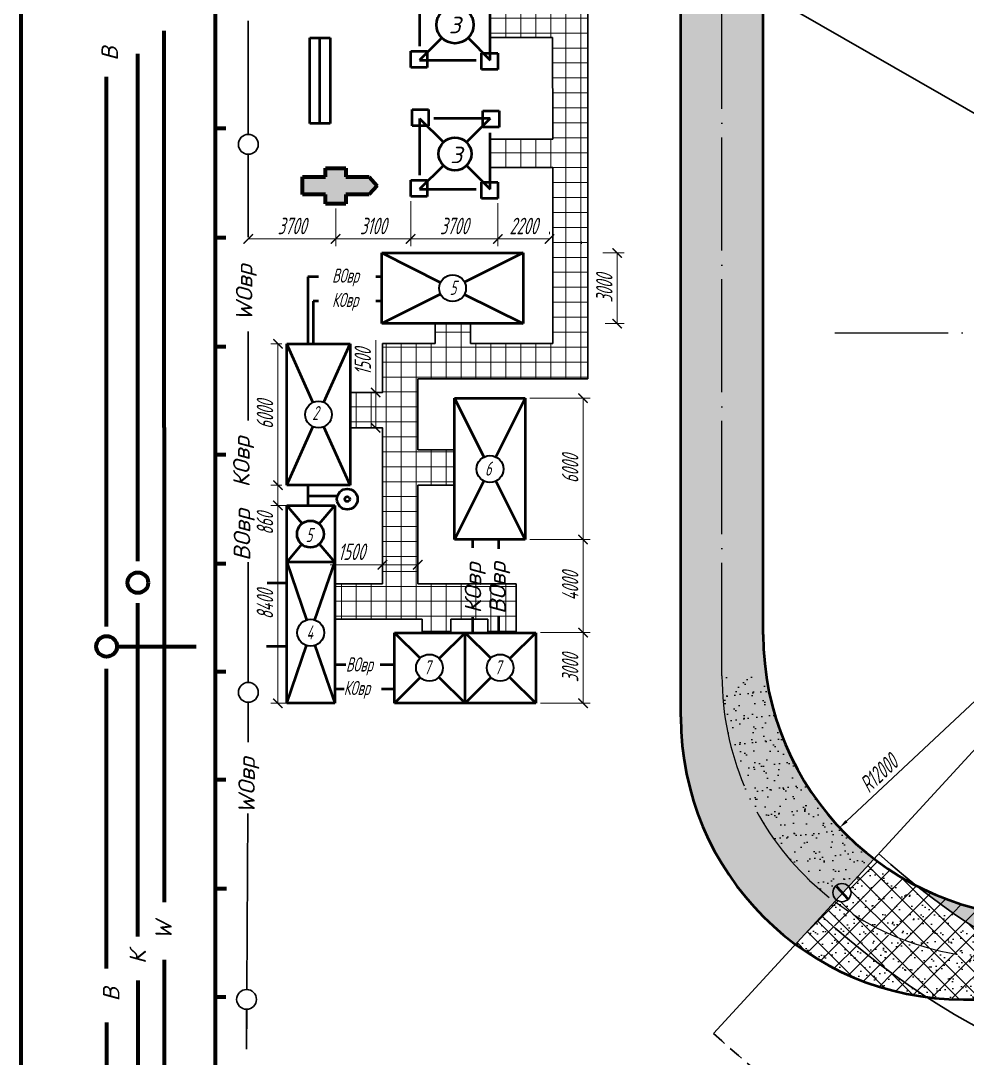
# Paper-space layout 'Layout2' of a CAD drawing. Header units: millimetres. Extents: x 15 to 830, y -5 to 579.
# Drawn here: x 14.5 to 215.4, y 201.4 to 421.7 of the extents above; entities that cross this region are included whole.
import ezdxf

# ---------------------------------------------------------------- set-up
doc = ezdxf.new("R2010")
doc.units = ezdxf.units.MM
for name, pattern in [('ACAD_ISO02W100', [15, 12, -3]), ('ACAD_ISO04W100', [30, 24, -3, 0, -3]), ('HIDDEN2', [4.7625, 3.175, -1.5875])]:
    doc.linetypes.add(name, pattern=pattern)
for name, color, linetype, lineweight in [('0.25', 7, 'Continuous', 25), ('0.25 ось', 7, 'ACAD_ISO04W100', 25), ('0.3', 7, 'Continuous', 30), ('0.35', 7, 'Continuous', 35), ('0.5', 7, 'Continuous', 50), ('0.7', 7, 'Continuous', 70), ('Основная', 7, 'Continuous', 30), ('Размеры', 7, 'Continuous', 20), ('стены', 7, 'Continuous', 70), ('штрих', 7, 'ACAD_ISO04W100', 25)]:
    doc.layers.add(name, color=color, linetype=linetype, lineweight=lineweight)
doc.layers.add('рамка', color=7, linetype='Continuous')
doc.layers.add('штриховка', color=7, linetype='Continuous')
doc.styles.add('мой', font='txt.shx', dxfattribs={"width": 0.6, "oblique": 15, "height": 3.5})
doc.dimstyles.new('1200-2.5мм', dxfattribs={"dimtxt": 2, "dimasz": 2, "dimexe": 1.5, "dimexo": 1, "dimgap": 1, "dimtad": 1, "dimdec": 0, "dimlfac": 200, "dimtxsty": 'мой', "dimblk": 'ARCHTICK', "dimcen": 6, "dimclrd": 256, "dimclre": 256, "dimclrt": 256, "dimadec": 0, "dimazin": 0, "dimtfac": 1, "dimtdec": 0, "dimtmove": 0, "dimatfit": 2, "dimfxl": 1, "dimlwd": -1, "dimlwe": -1, "dimarcsym": 0})
doc.dimstyles.new('Copy of 1200-2.5мм', dxfattribs={"dimtxt": 2, "dimasz": 2, "dimexe": 1.5, "dimexo": 1, "dimgap": 1, "dimtad": 1, "dimdec": 0, "dimlfac": 200, "dimtxsty": 'мой', "dimcen": 6, "dimclrd": 256, "dimclre": 256, "dimclrt": 256, "dimadec": 0, "dimazin": 0, "dimtfac": 1, "dimtdec": 0, "dimtmove": 0, "dimatfit": 2, "dimfxl": 1, "dimlwd": -1, "dimlwe": -1, "dimarcsym": 0})
pattern_1 = [(37.5, (35.187, 98.616), (-1.6, 48.9413), [0, -38.608, 0, -43.18, 0, -41.275]), (7.5, (35.19, 98.616), (44.952, 71.683), [0, -20.828, 0, -34.798, 0, -13.335]), (327.5, (3.945, 98.616), (79.099, 0.1437), [0, -12.7, 0, -45.72, 0, -59.69]), (317.5, (3.945, 98.616), (76.356, 22.293), [0, -6.35, 0, -29.972, 0, -34.29])]
pattern_2 = [(37.5, (866.1826, -371.1277), (-0.1280025, 3.915306), [0, -3.08864, 0, -3.4544, 0, -3.302]), (7.5, (866.1826, -371.1277), (3.596186, 5.7346), [0, -1.66624, 0, -2.78384, 0, -1.0668]), (327.5, (863.6832, -371.1277), (6.327939, 0.011497), [0, -1.016, 0, -3.6576, 0, -4.7752]), (317.5, (863.683, -371.128), (6.108452, 1.783435), [0, -0.508, 0, -2.39776, 0, -2.7432])]
pattern_3 = [(45, (866.1826, -371.1277), (-2.245064, 2.245064), [])]
pattern_4 = [(135, (866.1826, -371.1277), (-2.245064, -2.245064), [])]

# ---------------------------------------------------------------- blocks, each defined once
blk = doc.blocks.new('_ArchTick')
at = {"layer": 'Размеры', "color": 0, "lineweight": 0, "const_width": 0.15}
blk.add_lwpolyline([(-0.5, -0.5), (0.5, 0.5)], dxfattribs=at)
blk = doc.blocks.new('*D21')
at = {"layer": '0.25', "lineweight": 15}
for p, q in [((81.35, 381.83), (81.35, 373.89)), ((62.81, 376.39), (62.81, 376.89)), ((81.35, 375.39), (62.81, 375.39))]:
    blk.add_line(p, q, dxfattribs=at)
at = {"layer": 'Defpoints', "color": 0}
for p in [(81.35, 382.83), (62.81, 375.39), (62.81, 375.39)]:
    blk.add_point(p, dxfattribs=at)
at = {"layer": '0.25', "lineweight": 15, "xscale": 2, "yscale": 2, "zscale": 2, "rotation": 180}
blk.add_blockref('_ArchTick', (62.81, 375.39), dxfattribs=at)
at = {"layer": '0.25', "lineweight": 15, "xscale": 2, "yscale": 2, "zscale": 2}
blk.add_blockref('_ArchTick', (81.35, 375.39), dxfattribs=at)
at = {"layer": '0.25', "lineweight": 20, "insert": (72.08, 378.14), "char_height": 3.5, "attachment_point": 5, "style": 'мой'}
blk.add_mtext('3700', dxfattribs=at)
blk = doc.blocks.new('*D20')
at = {"layer": '0.25', "lineweight": 15}
for p, q in [((69.95, 353.11), (67.59, 353.11)), ((69.09, 323.11), (69.09, 353.11)), ((69.95, 323.11), (67.59, 323.11))]:
    blk.add_line(p, q, dxfattribs=at)
at = {"layer": 'Defpoints', "color": 0}
for p in [(69.09, 353.11), (70.95, 353.11), (70.95, 323.11)]:
    blk.add_point(p, dxfattribs=at)
at = {"layer": '0.25', "lineweight": 15, "xscale": 2, "yscale": 2, "zscale": 2}
for p, rotation in [((69.09, 353.11), 90), ((69.09, 323.11), 270)]:
    blk.add_blockref('_ArchTick', p, dxfattribs=dict(at, rotation=rotation))
at = {"layer": '0.25', "insert": (66.34, 338.11), "char_height": 3.5, "attachment_point": 5, "rotation": 90, "style": 'мой'}
blk.add_mtext('6000', dxfattribs=at)
blk = doc.blocks.new('*D19')
at = {"layer": '0.25', "lineweight": 15}
for p, q in [((69.95, 323.11), (67.59, 323.11)), ((69.09, 318.8), (69.09, 323.11)), ((69.95, 318.8), (67.59, 318.8))]:
    blk.add_line(p, q, dxfattribs=at)
at = {"layer": 'Defpoints', "color": 0}
for p in [(69.09, 323.11), (70.95, 323.11), (70.95, 318.8)]:
    blk.add_point(p, dxfattribs=at)
at = {"layer": '0.25', "lineweight": 15, "xscale": 2, "yscale": 2, "zscale": 2}
for p, rotation in [((69.09, 323.11), 90), ((69.09, 318.8), 270)]:
    blk.add_blockref('_ArchTick', p, dxfattribs=dict(at, rotation=rotation))
at = {"layer": '0.25', "insert": (66.34, 314.94), "char_height": 3.5, "attachment_point": 5, "rotation": 90, "style": 'мой'}
blk.add_mtext('860', dxfattribs=at)
blk = doc.blocks.new('*D8')
at = {"layer": '0.25', "lineweight": 15}
for p, q in [((76.84, 318.8), (67.59, 318.8)), ((69.09, 276.8), (69.09, 318.8)), ((73.7, 276.8), (67.59, 276.8))]:
    blk.add_line(p, q, dxfattribs=at)
at = {"layer": 'Defpoints', "color": 0}
for p in [(69.09, 318.8), (77.84, 318.8), (74.7, 276.8)]:
    blk.add_point(p, dxfattribs=at)
at = {"layer": '0.25', "lineweight": 15, "xscale": 2, "yscale": 2, "zscale": 2}
for p, rotation in [((69.09, 318.8), 90), ((69.09, 276.8), 270)]:
    blk.add_blockref('_ArchTick', p, dxfattribs=dict(at, rotation=rotation))
at = {"layer": '0.25', "insert": (66.34, 297.8), "char_height": 3.5, "attachment_point": 5, "rotation": 90, "style": 'мой'}
blk.add_mtext('8400', dxfattribs=at)
blk = doc.blocks.new('*D18')
at = {"layer": '0.25', "lineweight": 15}
for p, q in [((122.58, 341.59), (135.36, 341.59)), ((133.86, 311.59), (133.86, 341.59)), ((122.58, 311.59), (135.36, 311.59))]:
    blk.add_line(p, q, dxfattribs=at)
at = {"layer": 'Defpoints', "color": 0}
for p in [(121.58, 341.59), (133.86, 341.59), (121.58, 311.59)]:
    blk.add_point(p, dxfattribs=at)
at = {"layer": '0.25', "lineweight": 15, "xscale": 2, "yscale": 2, "zscale": 2}
for p, rotation in [((133.86, 341.59), 90), ((133.86, 311.59), 270)]:
    blk.add_blockref('_ArchTick', p, dxfattribs=dict(at, rotation=rotation))
at = {"layer": '0.25', "lineweight": 20, "insert": (131.11, 326.59), "char_height": 3.5, "attachment_point": 5, "rotation": 90, "style": 'мой'}
blk.add_mtext('6000', dxfattribs=at)
blk = doc.blocks.new('*D17')
at = {"layer": '0.25', "lineweight": 15}
for p, q in [((122.58, 311.59), (135.36, 311.59)), ((133.86, 291.8), (133.86, 311.59)), ((124.82, 291.8), (135.36, 291.8))]:
    blk.add_line(p, q, dxfattribs=at)
at = {"layer": 'Defpoints', "color": 0}
for p in [(121.58, 311.59), (133.86, 311.59), (123.82, 291.8)]:
    blk.add_point(p, dxfattribs=at)
at = {"layer": '0.25', "lineweight": 15, "xscale": 2, "yscale": 2, "zscale": 2}
for p, rotation in [((133.86, 311.59), 90), ((133.86, 291.8), 270)]:
    blk.add_blockref('_ArchTick', p, dxfattribs=dict(at, rotation=rotation))
at = {"layer": '0.25', "lineweight": 20, "insert": (131.11, 301.69), "char_height": 3.5, "attachment_point": 5, "rotation": 90, "style": 'мой'}
blk.add_mtext('4000', dxfattribs=at)
blk = doc.blocks.new('*D16')
at = {"layer": '0.25', "lineweight": 15}
for p, q in [((124.82, 291.8), (135.36, 291.8)), ((133.86, 276.8), (133.86, 291.8)), ((124.82, 276.8), (135.36, 276.8))]:
    blk.add_line(p, q, dxfattribs=at)
at = {"layer": 'Defpoints', "color": 0}
for p in [(123.82, 291.8), (133.86, 291.8), (123.82, 276.8)]:
    blk.add_point(p, dxfattribs=at)
at = {"layer": '0.25', "lineweight": 15, "xscale": 2, "yscale": 2, "zscale": 2}
for p, rotation in [((133.86, 291.8), 90), ((133.86, 276.8), 270)]:
    blk.add_blockref('_ArchTick', p, dxfattribs=dict(at, rotation=rotation))
at = {"layer": '0.25', "lineweight": 20, "insert": (131.11, 284.3), "char_height": 3.5, "attachment_point": 5, "rotation": 90, "style": 'мой'}
blk.add_mtext('3000', dxfattribs=at)
blk = doc.blocks.new('*D15')
at = {"layer": '0.25', "lineweight": 15}
for p, q in [((91.25, 306.22), (80.17, 306.22)), ((91.25, 307.22), (91.25, 307.72)), ((98.75, 306.22), (91.25, 306.22)), ((98.75, 307.22), (98.75, 307.72))]:
    blk.add_line(p, q, dxfattribs=at)
at = {"layer": 'Defpoints', "color": 0}
for p in [(91.25, 306.22), (91.25, 306.22), (98.75, 306.22)]:
    blk.add_point(p, dxfattribs=at)
at = {"layer": '0.25', "lineweight": 15, "xscale": 2, "yscale": 2, "zscale": 2, "rotation": 180}
blk.add_blockref('_ArchTick', (91.25, 306.22), dxfattribs=at)
at = {"layer": '0.25', "lineweight": 15, "xscale": 2, "yscale": 2, "zscale": 2}
blk.add_blockref('_ArchTick', (98.75, 306.22), dxfattribs=at)
at = {"layer": '0.25', "lineweight": 20, "insert": (84.71, 308.97), "char_height": 3.5, "attachment_point": 5, "style": 'мой'}
blk.add_mtext('1500', dxfattribs=at)
blk = doc.blocks.new('*D14')
at = {"layer": '0.25', "lineweight": 15}
for p, q in [((115.75, 382.98), (115.75, 373.89)), ((126.72, 376.39), (126.72, 376.89)), ((126.72, 375.39), (115.75, 375.39))]:
    blk.add_line(p, q, dxfattribs=at)
at = {"layer": 'Defpoints', "color": 0}
for p in [(115.75, 383.98), (115.75, 375.39), (126.72, 375.39)]:
    blk.add_point(p, dxfattribs=at)
at = {"layer": '0.25', "lineweight": 15, "xscale": 2, "yscale": 2, "zscale": 2, "rotation": 180}
blk.add_blockref('_ArchTick', (115.75, 375.39), dxfattribs=at)
at = {"layer": '0.25', "lineweight": 15, "xscale": 2, "yscale": 2, "zscale": 2}
blk.add_blockref('_ArchTick', (126.72, 375.39), dxfattribs=at)
at = {"layer": '0.25', "lineweight": 20, "insert": (121.23, 378.14), "char_height": 3.5, "attachment_point": 5, "style": 'мой'}
blk.add_mtext('2200', dxfattribs=at)
blk = doc.blocks.new('*D13')
at = {"layer": '0.25', "lineweight": 15}
for p, q in [((97.27, 383.38), (97.27, 373.89)), ((115.75, 382.98), (115.75, 373.89)), ((115.75, 375.39), (97.27, 375.39))]:
    blk.add_line(p, q, dxfattribs=at)
at = {"layer": 'Defpoints', "color": 0}
for p in [(97.27, 384.38), (115.75, 383.98), (97.27, 375.39)]:
    blk.add_point(p, dxfattribs=at)
at = {"layer": '0.25', "lineweight": 15, "xscale": 2, "yscale": 2, "zscale": 2, "rotation": 180}
blk.add_blockref('_ArchTick', (97.27, 375.39), dxfattribs=at)
at = {"layer": '0.25', "lineweight": 15, "xscale": 2, "yscale": 2, "zscale": 2}
blk.add_blockref('_ArchTick', (115.75, 375.39), dxfattribs=at)
at = {"layer": '0.25', "lineweight": 20, "insert": (106.51, 378.14), "char_height": 3.5, "attachment_point": 5, "style": 'мой'}
blk.add_mtext('3700', dxfattribs=at)
blk = doc.blocks.new('*D12')
at = {"layer": '0.25', "lineweight": 15}
for p, q in [((97.27, 383.38), (97.27, 373.89)), ((81.35, 381.83), (81.35, 373.89)), ((97.27, 375.39), (81.35, 375.39))]:
    blk.add_line(p, q, dxfattribs=at)
at = {"layer": 'Defpoints', "color": 0}
for p in [(97.27, 384.38), (81.35, 382.83), (81.35, 375.39)]:
    blk.add_point(p, dxfattribs=at)
at = {"layer": '0.25', "lineweight": 15, "xscale": 2, "yscale": 2, "zscale": 2, "rotation": 180}
blk.add_blockref('_ArchTick', (81.35, 375.39), dxfattribs=at)
at = {"layer": '0.25', "lineweight": 15, "xscale": 2, "yscale": 2, "zscale": 2}
blk.add_blockref('_ArchTick', (97.27, 375.39), dxfattribs=at)
at = {"layer": '0.25', "lineweight": 20, "insert": (89.31, 378.14), "char_height": 3.5, "attachment_point": 5, "style": 'мой'}
blk.add_mtext('3100', dxfattribs=at)
blk = doc.blocks.new('*D11')
at = {"layer": '0.25', "lineweight": 15}
for p, q in [((89.85, 342.8), (89.85, 353.88)), ((89.85, 335.3), (89.85, 342.8)), ((90.51, 342.8), (91.35, 342.8)), ((90.51, 335.3), (91.35, 335.3))]:
    blk.add_line(p, q, dxfattribs=at)
at = {"layer": 'Defpoints', "color": 0}
for p in [(89.51, 342.8), (89.85, 342.8), (89.51, 335.3)]:
    blk.add_point(p, dxfattribs=at)
at = {"layer": '0.25', "lineweight": 15, "xscale": 2, "yscale": 2, "zscale": 2}
for p, rotation in [((89.85, 342.8), 90), ((89.85, 335.3), 270)]:
    blk.add_blockref('_ArchTick', p, dxfattribs=dict(at, rotation=rotation))
at = {"layer": '0.25', "lineweight": 20, "insert": (87.1, 349.34), "char_height": 3.5, "attachment_point": 5, "rotation": 90, "style": 'мой'}
blk.add_mtext('1500', dxfattribs=at)
blk = doc.blocks.new('*D10')
at = {"layer": '0.25', "lineweight": 15}
for p, q in [((138.03, 372.41), (142.61, 372.41)), ((141.11, 372.41), (141.11, 357.41)), ((138.53, 357.41), (142.61, 357.41))]:
    blk.add_line(p, q, dxfattribs=at)
at = {"layer": 'Defpoints', "color": 0}
for p in [(137.03, 372.41), (137.53, 357.41), (141.11, 357.41)]:
    blk.add_point(p, dxfattribs=at)
at = {"layer": '0.25', "lineweight": 15, "xscale": 2, "yscale": 2, "zscale": 2}
for p, rotation in [((141.11, 372.41), 90), ((141.11, 357.41), 270)]:
    blk.add_blockref('_ArchTick', p, dxfattribs=dict(at, rotation=rotation))
at = {"layer": '0.25', "lineweight": 20, "insert": (138.36, 364.91), "char_height": 3.5, "attachment_point": 5, "rotation": 90, "style": 'мой'}
blk.add_mtext('3000', dxfattribs=at)
blk = doc.blocks.new('*D49')
at = {"layer": '0.25'}
blk.add_line((232.09, 291.4), (189.75, 251.76), dxfattribs=at)
blk.add_solid([(189.53, 252), (189.98, 251.52), (188.29, 250.39)], dxfattribs=at)
at = {"layer": 'Defpoints', "color": 0}
for p in [(232.09, 291.4), (188.29, 250.39)]:
    blk.add_point(p, dxfattribs=at)
at = {"layer": '0.25', "insert": (196.6, 261.94), "char_height": 3.5, "attachment_point": 5, "rotation": 43.1184, "style": 'мой'}
blk.add_mtext('R12000', dxfattribs=at)

psp = doc.layouts.new('Layout2')

# ---------------------------------------------------------------- hatches: boundary and pattern name
at = {"layer": '0.25'}
h = psp.add_hatch(dxfattribs=at)
h.set_pattern_fill('AR-SAND', color=256, scale=0.08, style=0)
h.set_pattern_definition(pattern_2)
h.paths.add_polyline_path([(163.3372, 432.8255), (154.5925, 437.8523), (154.5925, 273.8991, 0.23795409), (178.9405, 225.6453), (187.2638, 234.7042, -0.23567832), (163.3372, 282.6523)])
h.paths.add_polyline_path([(163.3372, 282.646, 0.23565086), (187.2638, 234.7042), (195.5993, 243.7763, -0.23338158), (172.0905, 291.4093), (172.0905, 427.7937), (163.3372, 432.8255)])
at = {"layer": '0.25', "lineweight": 20}
h = psp.add_hatch(dxfattribs=at)
h.set_pattern_fill('NET', color=256, style=0)
h.paths.add_polyline_path([(134.8815, 424.1813), (114.1724, 424.1813), (114.1724, 418.1813), (127.3815, 418.1813), (127.437, 396.5613), (114.1724, 396.5613), (114.1724, 390.5614), (127.4563, 390.5614), (127.4563, 353.2244), (134.8815, 353.2244)])
h = psp.add_hatch(dxfattribs=at)
h.set_pattern_fill('NET', color=256, style=0)
h.paths.add_polyline_path([(134.8815, 353.2244), (127.4563, 353.2244), (109.9451, 353.2244), (109.9451, 357.4086), (102.4451, 357.4086), (102.4451, 353.2244), (91.2508, 353.2244), (91.2508, 342.797), (84.4519, 342.797), (84.4519, 335.297), (91.2508, 335.297), (91.2508, 302.1588), (98.7508, 302.1588), (98.7508, 323.1375), (106.5779, 323.1375), (106.5779, 330.6375), (98.7508, 330.6375), (98.7508, 345.7244), (134.8815, 345.7244)])
h = psp.add_hatch(dxfattribs=at)
h.set_pattern_fill('NET', color=256, style=0)
h.paths.add_polyline_path([(119.6515, 302.1588), (98.7508, 302.1588), (91.2508, 302.1588), (81.1377, 302.1588), (81.1377, 294.6588), (99.7364, 294.6588), (99.7364, 291.7972), (105.7923, 291.7972), (105.7923, 294.6588), (113.6515, 294.6588), (113.6515, 291.7972), (119.6515, 291.7972)])
h.paths.add_polyline_path([(118.0784, 294.6581), (118.5473, 309.2414), (113.2973, 310.6482), (112.8284, 296.0648)], flags=9)
h.paths.add_polyline_path([(112.8857, 294.785), (113.3546, 309.3683), (108.1046, 310.775), (107.6357, 296.1917)], flags=9)
at = {"layer": '0.25'}
h = psp.add_hatch(dxfattribs=at)
h.set_pattern_fill('AR-SAND', color=256, scale=0.08, style=0)
h.set_pattern_definition(pattern_2)
h.paths.add_polyline_path([(184.4614, 231.6542), (178.9405, 225.6453, 0.12708535), (206.7763, 214.4155, -0.04202686)])
h.paths.add_polyline_path([(172.7331, 282.646), (163.3372, 282.646, 0.23565086), (187.2638, 234.7042), (187.6148, 235.0863, -0.2316577), (186.8682, 236.6113, -0.68295609), (190.2186, 237.9201), (195.5993, 243.7763, -0.19505187)])
h = psp.add_hatch(dxfattribs=at)
h.set_pattern_fill('AR-SAND', color=256, scale=0.08, style=0)
h.set_pattern_definition(pattern_2)
h.paths.add_polyline_path([(374.9241, 213.8991, 0.02583241), (389.2634, 219.7504), (387.9043, 222.6463), (228.2685, 222.6491, 0.0366007), (248.3805, 213.9032)])
h.paths.add_polyline_path([(387.9043, 222.6463), (383.7943, 231.4039), (374.048, 231.4039, -0.2679389), (348.0678, 246.4029), (258.0678, 246.4029, -0.26799018), (232.0819, 231.4039, -0.11942597), (204.6184, 238.0627, 0.04715314), (228.2685, 222.6491)])
h.paths.add_polyline_path([(298.8352, 237.7895), (307.3004, 237.7895), (307.3004, 233.5895), (298.8352, 233.5895)], flags=24)
h = psp.add_hatch(dxfattribs=at)
h.set_pattern_fill('ANSI31', color=256, style=0)
h.set_pattern_definition(pattern_3)
h.paths.add_polyline_path([(387.9043, 222.6463), (383.7943, 231.4039), (374.048, 231.4039, -0.2679389), (348.0678, 246.4029), (258.0678, 246.4029, -0.26799018), (232.0819, 231.4039, -0.11942597), (204.6184, 238.0627, 0.04715314), (228.2685, 222.6491)])
h.paths.add_polyline_path([(298.8352, 237.7895), (307.3004, 237.7895), (307.3004, 233.5895), (298.8352, 233.5895)], flags=24)
h = psp.add_hatch(dxfattribs=at)
h.set_pattern_fill('AR-SAND', color=256, scale=0.08, style=0)
h.set_pattern_definition(pattern_2)
h.paths.add_polyline_path([(204.6184, 238.0627, -0.0445743), (195.5993, 243.7763), (190.2186, 237.9201, -0.18838513), (190.7299, 236.6113, -0.62382779), (187.6148, 235.0863), (184.4614, 231.6542), (206.7763, 214.4155), (248.157, 213.9817, -0.08350096)])
h = psp.add_hatch(dxfattribs=at)
h.set_pattern_fill('AR-SAND', color=256, scale=0.08, style=0)
h.set_pattern_definition(pattern_2)
h.paths.add_polyline_path([(223.3361, 222.6492), (228.2685, 222.6491, -0.04715314), (204.6184, 238.0627, -0.0445743), (195.5993, 243.7763), (190.2186, 237.9201, -0.18838513), (190.7299, 236.6113, -0.62382779), (187.6148, 235.0863), (187.2638, 234.7042, 0.16266546)])
h = psp.add_hatch(dxfattribs=at)
h.set_pattern_fill('ANSI31', color=256, style=0)
h.set_pattern_definition(pattern_3)
h.paths.add_polyline_path([(223.3361, 222.6492), (228.2685, 222.6491, -0.04715314), (204.6184, 238.0627, -0.0445743), (195.5993, 243.7763), (190.2186, 237.9201, -0.18838513), (190.7299, 236.6113, -0.62382779), (187.6148, 235.0863), (187.2638, 234.7042, 0.16266546)])
h = psp.add_hatch(dxfattribs=at)
h.set_pattern_fill('ANSI31', color=256, angle=90, style=0)
h.set_pattern_definition(pattern_4)
h.paths.add_polyline_path([(204.6184, 238.0627, -0.0445743), (195.5993, 243.7763), (190.2186, 237.9201, -0.18838513), (190.7299, 236.6113, -0.62382779), (187.6148, 235.0863), (187.2891, 234.7317), (190.2771, 232.5789), (193.5846, 230.5456, 0.13043911), (223.3361, 222.6492), (228.2685, 222.6491, -0.04715314)])
h = psp.add_hatch(dxfattribs=at)
h.set_pattern_fill('ANSI31', color=256, style=0)
h.set_pattern_definition(pattern_3)
h.paths.add_polyline_path([(231.7728, 220.8679), (228.3811, 222.4581), (215.0255, 222.859), (204.0509, 225.4038), (197.6838, 228.0255), (193.5846, 230.5456, -0.03154442), (187.2662, 234.7025), (184.4857, 231.6712), (184.8823, 231.4678), (196.5119, 221.8308), (206.8354, 214.5435), (215.0435, 213.9959), (247.8051, 213.9959), (247.2884, 214.1934), (240.6382, 216.7114), (236.8619, 218.4818, -0.00936852)])
h = psp.add_hatch(dxfattribs=at)
h.set_pattern_fill('ANSI31', color=256, angle=90, style=0)
h.set_pattern_definition(pattern_4)
h.paths.add_polyline_path([(236.8619, 218.4818, -0.00936852), (231.7728, 220.8679), (228.3811, 222.4581), (215.0255, 222.859), (204.0509, 225.4038), (197.6838, 228.0255), (193.5846, 230.5456, -0.03154442), (187.2662, 234.7025), (184.4857, 231.6712), (184.8823, 231.4678), (196.5119, 221.8308), (206.8354, 214.5435), (215.0435, 213.9959), (247.8051, 213.9959), (247.2884, 214.1934), (240.6382, 216.7114)])
h = psp.add_hatch(dxfattribs=at)
h.set_pattern_fill('ANSI31', color=256, style=0)
h.set_pattern_definition(pattern_3)
h.paths.add_polyline_path([(206.7763, 214.4155, -0.04202686), (184.4614, 231.6542), (178.9405, 225.6453, 0.12708535)])
h = psp.add_hatch(dxfattribs=at)
h.set_pattern_fill('ANSI31', color=256, angle=90, style=0)
h.set_pattern_definition(pattern_4)
h.paths.add_polyline_path([(206.7763, 214.4155, -0.04202686), (184.4614, 231.6542), (178.9405, 225.6453, 0.12708535)])
at = {"layer": '0.5'}
h = psp.add_hatch(dxfattribs=at)
h.set_pattern_fill('AR-SAND', color=256, style=0)
h.set_pattern_definition(pattern_1)
h.paths.add_polyline_path([(145.4751, 391.2532, -0.02400231), (127.9753, 398.4874), (127.9791, 347.2726), (146.5897, 347.2726, -0.04822935), (145.4775, 358.7671)])
h = psp.add_hatch(dxfattribs=at)
h.set_pattern_fill('AR-SAND', color=256, style=0)
h.set_pattern_definition(pattern_1)
h.paths.add_polyline_path([(145.4751, 391.2532, -0.02400231), (127.9753, 398.4874), (127.9791, 347.2726), (146.5897, 347.2726, -0.04822935), (145.4775, 358.7671)])
at = {"layer": 'штриховка', "linetype": 'Continuous', "lineweight": 70}
psp.add_hatch(color=7, dxfattribs=at).paths.add_polyline_path([(79.1837, 388.5993), (74.3333, 388.5993), (74.3333, 384.8434), (79.1837, 384.8434), (79.1837, 382.8325), (83.5222, 382.8325), (83.5222, 384.8434), (88.4458, 384.8434), (90.1621, 386.6922), (88.4458, 388.5993), (83.5222, 388.5993), (83.5222, 390.4512), (79.1837, 390.4512)])

# ---------------------------------------------------------------- linework, layer by layer
at = {"layer": '0.25'}
for p, q in [((187.2915, 234.73), (190.2771, 232.5789)), ((184.8823, 231.4678), (184.4862, 231.6709))]:
    psp.add_line(p, q, dxfattribs=at)
at = {"layer": '0.25', "lineweight": 30}
psp.add_circle((188.799, 236.6113), 1.9308, dxfattribs=at)
at = {"layer": '0.25 ось'}
psp.add_line((187.3248, 355.4624), (343.004, 355.4624), dxfattribs=at)
at = {"layer": '0.3'}
for p, q in [((297.9491, 355.4449), (122.9606, 456.0357)), ((134.8815, 345.7244), (134.8815, 424.1813)), ((127.3815, 418.1813), (114.1724, 418.1813)), ((127.3815, 418.1813), (127.437, 396.5613)), ((127.437, 396.5613), (114.1724, 396.5613)), ((127.4563, 390.5614), (114.1724, 390.5614)), ((127.4563, 353.2244), (127.4563, 390.5614)), ((102.4451, 357.4086), (102.4451, 353.2244)), ((109.9451, 357.4086), (109.9451, 353.2244)), ((297.8017, 355.0108), (161.5368, 206.7036)), ((91.2508, 353.2244), (91.2508, 342.797)), ((91.2508, 353.2244), (102.4451, 353.2244)), ((109.9451, 353.2244), (127.4563, 353.2244)), ((98.7508, 345.7244), (134.8815, 345.7244)), ((98.7508, 345.7244), (98.7508, 330.6375)), ((84.4519, 342.797), (91.2508, 342.797)), ((84.4519, 335.297), (91.2508, 335.297)), ((91.2508, 335.297), (91.2508, 302.1588)), ((98.7508, 330.6375), (106.5779, 330.6375)), ((98.7508, 323.1375), (106.6936, 323.1375)), ((98.7508, 323.1375), (98.7508, 302.1588)), ((81.1377, 302.1588), (91.2508, 302.1588)), ((98.7508, 302.1588), (119.6515, 302.1588)), ((119.6515, 302.1588), (119.6515, 291.7972)), ((81.1377, 294.6588), (99.7364, 294.6588)), ((99.7364, 294.6588), (99.7364, 291.7972)), ((105.7923, 294.6588), (105.7923, 291.7972)), ((113.6515, 294.6588), (105.7923, 294.6588)), ((113.6515, 294.6588), (113.6515, 291.7972))]:
    psp.add_line(p, q, dxfattribs=at)
at = {"layer": '0.3', "color": 7, "linetype": 'Continuous', "lineweight": 50}
psp.add_circle((83.8152, 320.1461), 0.5279, dxfattribs=at)
at = {"layer": '0.3'}
psp.add_arc((297.9831, 355.4667), 150.0021, 227.473139, 270, dxfattribs=at)
at = {"layer": '0.3', "lineweight": 30}
psp.add_arc((297.9831, 355.5422), 168.034, 227.500224, 270, dxfattribs=at)
at = {"layer": '0.3', "linetype": 'HIDDEN2', "lineweight": 30}
psp.add_arc((297.6246, 354.8181), 201.1413, 227.423157, 270.102188, dxfattribs=at)
at = {"layer": '0.35', "color": 7, "lineweight": 50, "ltscale": 0.3}
for centre, radius in [((106.6724, 420.8467), 3.9281), ((106.6724, 393.4494), 3.495)]:
    psp.add_circle(centre, radius, dxfattribs=at)
at = {"layer": '0.35'}
for centre in [(106.1587, 364.9323), (77.7019, 338.1142), (114.1016, 326.5453), (76.0448, 291.7972), (101.2523, 284.3499), (116.2523, 284.3499)]:
    psp.add_circle(centre, 2.8433, dxfattribs=at)
at = {"layer": '0.35', "color": 7, "linetype": 'Continuous', "lineweight": 50}
psp.add_circle((83.8152, 320.1461), 2.1943, dxfattribs=at)
at = {"layer": '0.5'}
for p, q in [((154.5925, 273.8991), (154.5925, 562.1428)), ((172.0905, 291.3986), (172.0905, 562.1428)), ((91.1113, 372.4086), (121.1113, 372.4086)), ((91.1113, 372.4086), (103.5969, 366.1658)), ((91.1113, 357.4086), (91.1113, 372.4086)), ((121.1113, 372.4086), (108.7018, 366.2039)), ((121.1113, 372.4086), (121.1113, 357.4086)), ((75.4131, 367.369), (75.4131, 353.1142)), ((77.6812, 367.369), (75.4131, 367.369)), ((91.1113, 367.369), (89.8684, 367.369)), ((103.6156, 363.6607), (91.1113, 357.4086)), ((108.6826, 363.6229), (121.1113, 357.4086)), ((77.6812, 362.1998), (76.5471, 362.1998)), ((76.5471, 362.1998), (76.5471, 353.1142)), ((91.1113, 362.1998), (89.8684, 362.1998)), ((121.1113, 357.4086), (91.1113, 357.4086)), ((70.9519, 323.1142), (70.9519, 353.1142)), ((76.5352, 340.7071), (70.9519, 353.1142)), ((70.9519, 353.1142), (84.4519, 353.1142)), ((78.8687, 340.7071), (84.4519, 353.1142)), ((84.4519, 353.1142), (84.4519, 323.1142)), ((106.5779, 311.5927), (106.5779, 341.5927)), ((106.5779, 341.5927), (121.5779, 341.5927)), ((112.8301, 329.0884), (106.5779, 341.5927)), ((121.5779, 341.5927), (115.3351, 329.1071)), ((121.5779, 341.5927), (121.5779, 311.5927)), ((70.9519, 323.1142), (76.5352, 335.5213)), ((84.4519, 323.1142), (78.8687, 335.5213)), ((112.7923, 324.0214), (106.5779, 311.5927)), ((121.5779, 311.5927), (115.3732, 324.0021)), ((84.4519, 323.1142), (70.9519, 323.1142)), ((75.4131, 323.1142), (75.4131, 318.7972)), ((75.4131, 320.8226), (81.7278, 320.8226)), ((70.9519, 318.7972), (81.1377, 318.7972)), ((70.9519, 276.7972), (70.9519, 318.7972)), ((74.2154, 314.9525), (70.9519, 318.7972)), ((77.8254, 314.895), (81.1377, 318.7972)), ((81.1377, 318.7972), (81.1377, 276.7972)), ((81.1377, 306.7972), (77.8935, 310.6193)), ((121.5779, 311.5927), (106.5779, 311.5927)), ((110.4202, 311.4477), (110.4202, 309.7929)), ((115.9027, 311.4477), (115.9027, 309.5816)), ((70.9519, 306.7972), (74.1455, 310.5596)), ((81.1377, 306.7972), (70.9519, 306.7972)), ((70.9519, 306.7972), (75.1307, 294.4896)), ((76.959, 294.4896), (81.1377, 306.7972)), ((115.9027, 295.1867), (115.9027, 291.7972)), ((110.4202, 295.0826), (110.4202, 291.7972)), ((93.8227, 291.7972), (123.8227, 291.7972)), ((93.8227, 291.7972), (99.2506, 286.3693)), ((93.8227, 276.7972), (93.8227, 291.7972)), ((108.8227, 291.7972), (103.3234, 286.298)), ((108.8227, 291.7972), (114.2506, 286.3693)), ((108.8227, 276.7972), (108.8227, 291.7972)), ((123.8227, 291.7972), (118.3234, 286.298)), ((123.8227, 291.7972), (123.8227, 276.7972)), ((70.9519, 276.7972), (75.1307, 289.1049)), ((76.959, 289.1049), (81.1377, 276.7972)), ((83.5298, 284.9822), (81.2617, 284.9822)), ((93.6527, 284.9822), (90.8076, 284.9822)), ((99.3043, 282.2788), (93.8227, 276.7972)), ((103.2716, 282.3483), (108.8227, 276.7972)), ((114.3043, 282.2788), (108.8227, 276.7972)), ((118.2716, 282.3483), (123.8227, 276.7972)), ((83.119, 279.8129), (81.1377, 279.8129)), ((93.6527, 279.8129), (91.0402, 279.8129)), ((81.1377, 276.7972), (70.9519, 276.7972)), ((123.8227, 276.7972), (93.8227, 276.7972)), ((187.6142, 237.9287), (190.0161, 235.2581)), ((214.59, 213.9043), (401.5236, 213.8983))]:
    psp.add_line(p, q, dxfattribs=at)
at = {"layer": '0.5', "color": 7, "linetype": 'Continuous', "lineweight": 50}
for p, q in [((66.788, 302.4141), (70.9519, 302.4141)), ((70.9519, 288.8801), (66.6592, 288.8801))]:
    psp.add_line(p, q, dxfattribs=at)
at = {"layer": '0.5'}
psp.add_circle((75.9855, 312.7273), 2.8433, dxfattribs=at)
for centre, start, end in [((232.0905, 291.4039), 180.005113, 269.997259), ((214.5925, 273.9043), 180.004902, 269.997558)]:
    psp.add_arc(centre, 60, start, end, dxfattribs=at)
at = {"layer": '0.7'}
for p, q in [((14.5093, 578.6206), (14.5093, -5.4094)), ((55.8258, 152.5494), (55.8192, 562.1428)), ((44.9706, 335.392), (44.9706, 328.5434)), ((44.9706, 328.5434), (44.9706, 234.6103)), ((44.9706, 222.32), (44.9706, 152.2969)), ((39.3687, 217.9174), (39.3687, 158.6346)), ((32.7265, 209.0332), (32.7265, 161.7129))]:
    psp.add_line(p, q, dxfattribs=at)
at = {"layer": 'Основная', "color": 7, "linetype": 'ACAD_ISO02W100', "lineweight": 50}
for p, q in [((99.1724, 428.3467), (99.1724, 413.3467)), ((114.1724, 413.3467), (114.1724, 428.3467)), ((103.8949, 418.0691), (99.1724, 413.3467)), ((109.45, 418.0691), (114.1724, 413.3467)), ((97.2697, 415.2487), (100.75, 415.2487)), ((97.2697, 411.7734), (97.2697, 415.2487)), ((100.75, 415.2487), (100.75, 411.7734)), ((112.2697, 414.8553), (115.75, 414.8553)), ((112.2697, 411.38), (112.2697, 414.8553)), ((115.75, 414.8553), (115.75, 411.38)), ((99.1724, 413.3467), (114.1724, 413.3467)), ((100.75, 411.7734), (97.2697, 411.7734)), ((115.75, 411.38), (112.2697, 411.38)), ((114.1724, 400.9494), (99.1724, 400.9494)), ((99.1724, 400.9494), (104.2011, 395.9207)), ((99.1724, 400.9494), (99.1724, 385.9494)), ((114.1724, 400.9494), (109.1438, 395.9207)), ((114.1724, 385.9494), (114.1724, 400.9494)), ((104.2011, 390.978), (99.1724, 385.9494)), ((109.1438, 390.978), (114.1724, 385.9494)), ((99.1724, 385.9494), (114.1724, 385.9494))]:
    psp.add_line(p, q, dxfattribs=at)
at = {"layer": 'Основная', "color": 7, "linetype": 'Continuous', "lineweight": 30}
for p, q in [((62.8075, 397.5817), (62.8075, 421.6806)), ((62.8075, 393.3688), (62.8075, 375.7696)), ((62.8075, 336.8311), (62.8075, 355.7577)), ((62.8075, 281.2316), (62.8075, 306.7953)), ((62.8075, 271.8189), (62.8075, 277.0187)), ((62.7892, 268.5747), (62.8075, 271.8189)), ((62.4932, 216.0445), (62.7036, 253.3876)), ((62.4222, 203.4598), (62.4694, 211.8325)), ((62.4401, 206.6324), (62.4401, 211.8323)), ((62.4218, 203.3883), (62.4401, 206.6324))]:
    psp.add_line(p, q, dxfattribs=at)
at = {"layer": 'Основная', "color": 7, "linetype": 'Continuous', "lineweight": 50}
for p, q in [((97.5941, 402.8514), (101.0744, 402.8514)), ((97.5941, 399.3761), (97.5941, 402.8514)), ((101.0744, 402.8514), (101.0744, 399.3761)), ((112.5941, 402.6039), (116.0744, 402.6039)), ((112.5941, 399.1286), (112.5941, 402.6039)), ((116.0744, 402.6039), (116.0744, 399.1286)), ((101.0744, 399.3761), (97.5941, 399.3761)), ((116.0744, 399.1286), (112.5941, 399.1286)), ((97.2697, 387.8514), (100.75, 387.8514)), ((97.2697, 384.3761), (97.2697, 387.8514)), ((100.75, 387.8514), (100.75, 384.3761)), ((112.2697, 387.458), (115.75, 387.458)), ((112.2697, 383.9827), (112.2697, 387.458)), ((115.75, 387.458), (115.75, 383.9827)), ((100.75, 384.3761), (97.2697, 384.3761)), ((115.75, 383.9827), (112.2697, 383.9827))]:
    psp.add_line(p, q, dxfattribs=at)
at = {"layer": 'Основная', "color": 7, "linetype": 'Continuous', "lineweight": 30}
for centre in [(62.8075, 395.4752), (62.8075, 279.1252), (62.4401, 213.9387)]:
    psp.add_circle(centre, 2.1065, dxfattribs=at)
at = {"layer": 'стены', "color": 7, "linetype": 'Continuous', "lineweight": 70}
for p, q in [((44.9706, 335.392), (44.9706, 419.5914)), ((39.3687, 383.9896), (39.3687, 414.7171)), ((32.7396, 370.4556), (32.7396, 409.8428)), ((58.0343, 398.8174), (55.8191, 398.8174)), ((79.1837, 388.5993), (79.1837, 390.4512)), ((79.1837, 390.4512), (83.5222, 390.4512)), ((83.5222, 390.4512), (83.5222, 388.5993)), ((74.3333, 388.5993), (79.1837, 388.5993)), ((74.3333, 384.8434), (74.3333, 388.5993)), ((83.5222, 388.5993), (88.4458, 388.5993)), ((88.4458, 388.5993), (90.1621, 386.6922)), ((90.1621, 386.6922), (88.4458, 384.8434)), ((39.3687, 330.5141), (39.3687, 383.9896)), ((79.1837, 384.8434), (74.3333, 384.8434)), ((79.1837, 382.8325), (79.1837, 384.8434)), ((88.4458, 384.8434), (83.5222, 384.8434)), ((83.5222, 384.8434), (83.5222, 382.8325)), ((83.5222, 382.8325), (79.1837, 382.8325)), ((58.0343, 375.6565), (55.8191, 375.6565)), ((58.0343, 375.6565), (55.8191, 375.6565)), ((32.7396, 318.4626), (32.7396, 370.4556)), ((58.0343, 352.4956), (55.8191, 352.4956)), ((39.3687, 306.9454), (39.3687, 330.5141)), ((58.0343, 329.5638), (55.8191, 329.5638)), ((58.0343, 329.5638), (55.8191, 329.5638)), ((32.7396, 293.1328), (32.7396, 318.4626)), ((58.0343, 306.4029), (55.8191, 306.4029)), ((39.3687, 227.2728), (39.3687, 298.0873)), ((34.913, 288.8801), (51.7581, 288.8801)), ((32.7396, 220.4856), (32.7396, 284.1245)), ((58.0343, 283.4712), (55.8191, 283.4712)), ((58.0343, 283.4712), (55.8191, 283.4712)), ((58.0343, 260.5394), (55.8191, 260.5394)), ((58.1842, 237.3785), (55.969, 237.3785)), ((58.1842, 237.3785), (55.969, 237.3785)), ((58.0343, 214.4468), (55.8191, 214.4468))]:
    psp.add_line(p, q, dxfattribs=at)
at = {"layer": 'стены', "color": 7, "linetype": 'Continuous', "lineweight": 50}
for p, q in [((75.8915, 418.0645), (80.1815, 418.0645)), ((75.8915, 399.9025), (75.8915, 418.0645)), ((77.9926, 399.9025), (77.9926, 418.0645)), ((80.1815, 418.0645), (80.1815, 399.9025)), ((80.1815, 399.9025), (75.8915, 399.9025))]:
    psp.add_line(p, q, dxfattribs=at)
at = {"layer": 'стены', "color": 7, "linetype": 'Continuous', "lineweight": 70}
for centre in [(39.3687, 302.4141), (32.7265, 288.8801)]:
    psp.add_circle(centre, 2.1865, dxfattribs=at)
at = {"layer": 'штрих'}
psp.add_line((163.3372, 282.646), (163.3372, 562.0287), dxfattribs=at)
psp.add_arc((223.3372, 282.6492), 60, 180.00298, 269.999239, dxfattribs=at)

# ---------------------------------------------------------------- texts
at = {"layer": '0.25', "color": 7, "style": 'мой', "oblique": 15}
for s, p in [('WОвр', (63.674, 357.9328)), ('КОвр', (63.0815, 322.6514)), ('ВОвр', (63.2139, 307.0345)), ('КОвр', (112.2451, 295.8944)), ('ВОвр', (117.4378, 295.7676))]:
    psp.add_text(s, height=3.5, rotation=90, dxfattribs=at).set_placement(p)
at = {"layer": '0.25', "char_height": 3, "width": 7.289517, "attachment_point": 1, "style": 'мой'}
for s, insert in [('{\\Ftxt.shx|c204;ВОвр}', (80.5832, 369.113)), ('{\\Ftxt.shx|c204;КОвр}', (80.5832, 363.9437)), ('{\\Ftxt.shx|c204;ВОвр}', (83.5282, 286.5518)), ('{\\Ftxt.shx|c204;КОвр}', (83.063, 281.5568))]:
    psp.add_mtext(s, dxfattribs=dict(at, insert=insert))
at = {"layer": '0.35', "color": 7, "lineweight": 25, "style": 'мой', "oblique": 15}
for p in [(105.3439, 419.0513), (105.6688, 391.4728)]:
    psp.add_text('3', height=3.5, dxfattribs=at).set_placement(p)
at = {"layer": '0.35', "char_height": 3, "attachment_point": 1, "style": 'мой'}
for s, insert, width in [('5', (105.5641, 366.5214), 3.213695), ('2', (76.3631, 339.9235), 3.213695), ('6', (113.027, 328.1344), 3.213695), ('5', (75.0018, 314.0264), 3.213695), ('4', (75.1282, 293.3684), 3.213695), ('7', (100.087, 285.9119), 3.2137), ('7', (115.087, 285.9119), 3.2137)]:
    psp.add_mtext(s, dxfattribs=dict(at, insert=insert, width=width))
at = {"layer": 'рамка', "color": 7, "style": 'мой', "oblique": 15}
for s, p in [('В', (35.1434, 413.2127)), ('WОвр', (64.1909, 253.3025)), ('W', (46.5729, 226.552)), ('К', (41.08, 221.4544)), ('В', (35.4521, 213.5082))]:
    psp.add_text(s, height=3.5, rotation=90, dxfattribs=at).set_placement(p)

# ---------------------------------------------------------------- dimensions: what is measured, and where the dimension line sits
at = {"layer": '0.25', "lineweight": 20}
for base, p1, p2, text, picture, middle in [((81.353, 375.3927), (97.2697, 384.3761), (81.353, 382.8325), '3100', '*D12', (89.3113, 378.1427)), ((97.2697, 375.3927), (115.75, 383.9827), (97.2697, 384.3761), '3700', '*D13', (106.5099, 378.1427)), ((115.75, 375.3927), (126.7161, 375.3912), (115.75, 383.9827), '2200', '*D14', (121.2331, 378.1427)), ((62.8075, 375.3927), (81.353, 382.8325), (62.8075, 375.3927), '3700', '*D21', (72.0802, 378.1427))]:
    dim = psp.add_linear_dim(base=base, p1=p1, p2=p2, text=text, dimstyle='1200-2.5мм', override={"dimtmove": 1, "dimlwd": 15, "dimlwe": 15}, dxfattribs=at)
    dim.commit()
    dim.dimension.update_dxf_attribs({"geometry": picture, "text_midpoint": middle})
for base, p1, p2, picture, middle in [((141.1139, 357.4086), (137.0288, 372.4086), (137.529, 357.4086), '*D10', (141.1139, 364.9086)), ((133.862, 341.5927), (121.5779, 311.5927), (121.5779, 341.5927), '*D18', (133.862, 326.5927))]:
    dim = psp.add_linear_dim(base=base, p1=p1, p2=p2, angle=90, dimstyle='1200-2.5мм', override={"dimlwd": 15, "dimlwe": 15}, dxfattribs=at)
    dim.commit()
    dim.dimension.update_dxf_attribs({"geometry": picture, "text_midpoint": middle, "dimtype": 160})
for base, p1, p2, picture, middle in [((89.855, 342.797), (89.5135, 335.297), (89.5135, 342.797), '*D11', (87.105, 349.3378)), ((133.862, 291.7972), (123.8227, 276.7972), (123.8227, 291.7972), '*D16', (131.112, 284.2972))]:
    dim = psp.add_linear_dim(base=base, p1=p1, p2=p2, angle=90, dimstyle='1200-2.5мм', override={"dimlwd": 15, "dimlwe": 15}, dxfattribs=at)
    dim.commit()
    dim.dimension.update_dxf_attribs({"geometry": picture, "text_midpoint": middle})
at = {"layer": '0.25'}
dim = psp.add_linear_dim(base=(69.0886, 353.1142), p1=(70.9519, 323.1142), p2=(70.9519, 353.1142), angle=90, dimstyle='1200-2.5мм', override={"dimlwd": 15, "dimlwe": 15}, dxfattribs=at)
dim.commit()
dim.dimension.update_dxf_attribs({"geometry": '*D20', "text_midpoint": (69.0886, 338.1142), "dimtype": 160})
dim = psp.add_linear_dim(base=(69.0886, 323.1142), p1=(70.9519, 318.7972), p2=(70.9519, 323.1142), angle=90, text='860', dimstyle='1200-2.5мм', override={"dimtmove": 1, "dimlwd": 15, "dimlwe": 15}, dxfattribs=at)
dim.commit()
dim.dimension.update_dxf_attribs({"geometry": '*D19', "text_midpoint": (69.0886, 314.9426), "dimtype": 160})
dim = psp.add_linear_dim(base=(69.0886, 318.7972), p1=(74.7019, 276.7972), p2=(77.8352, 318.7972), angle=90, dimstyle='1200-2.5мм', override={"dimlwd": 15, "dimlwe": 15}, dxfattribs=at)
dim.commit()
dim.dimension.update_dxf_attribs({"geometry": '*D8', "text_midpoint": (66.3386, 297.7972)})
at = {"layer": '0.25', "lineweight": 20}
dim = psp.add_linear_dim(base=(91.2508, 306.2155), p1=(98.7508, 306.2155), p2=(91.2508, 306.2155), dimstyle='1200-2.5мм', override={"dimlwd": 15, "dimlwe": 15}, dxfattribs=at)
dim.commit()
dim.dimension.update_dxf_attribs({"geometry": '*D15', "text_midpoint": (84.71, 308.9655)})
dim = psp.add_linear_dim(base=(133.862, 311.5927), p1=(123.8227, 291.7972), p2=(121.5779, 311.5927), angle=90, text='4000', dimstyle='1200-2.5мм', override={"dimlwd": 15, "dimlwe": 15}, dxfattribs=at)
dim.commit()
dim.dimension.update_dxf_attribs({"geometry": '*D17', "text_midpoint": (131.112, 301.6949)})
at = {"layer": '0.25'}
dim = psp.add_radius_dim(center=(232.0905, 291.4039), mpoint=(188.294, 250.3934), dimstyle='Copy of 1200-2.5мм', dxfattribs=at)
dim.commit()
dim.dimension.update_dxf_attribs({"geometry": '*D49', "text_midpoint": (198.476, 259.9278), "dimtype": 164})

doc.saveas('drawing.dxf')
